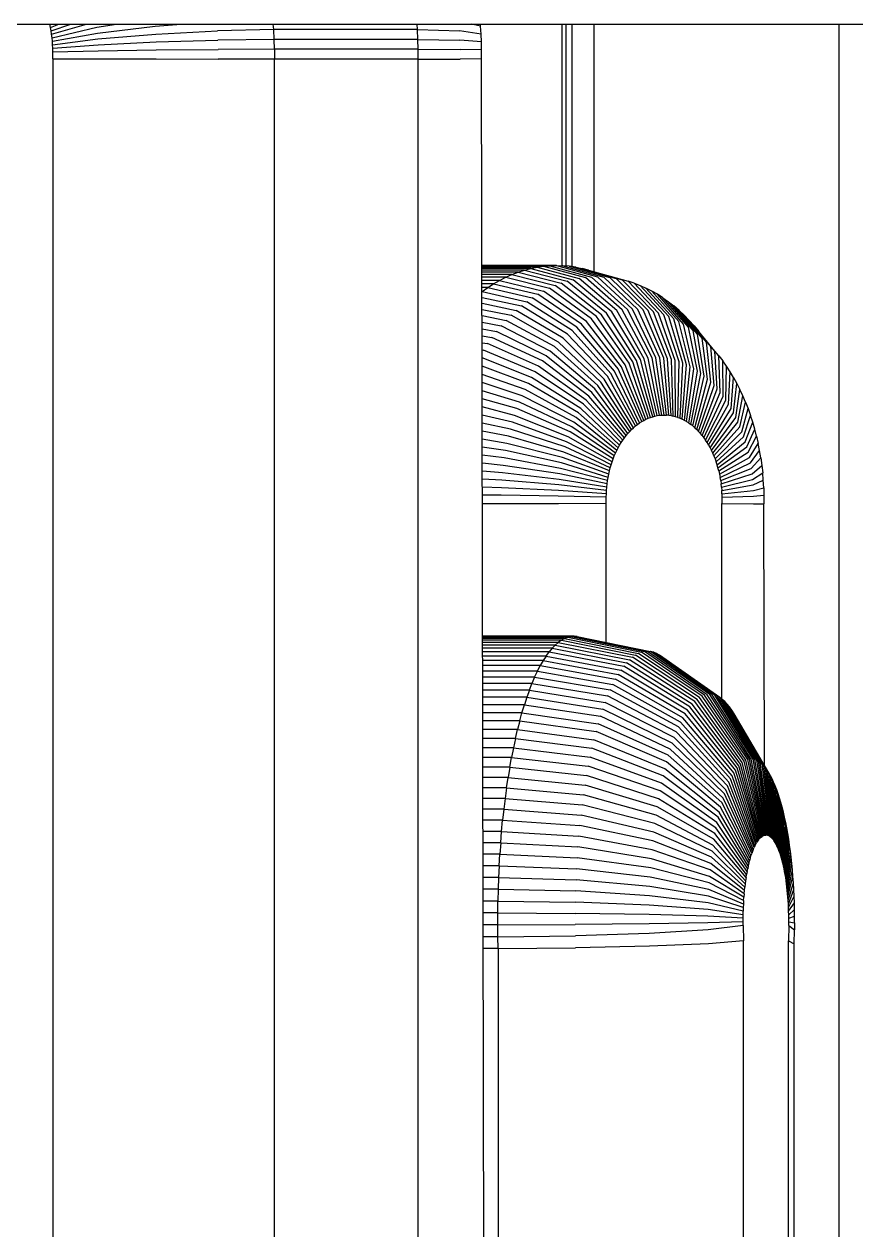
# Model space of a CAD drawing. Header units: metres. Extents: x 322 to 396.8, y -0.1 to 13.
# Drawn here: x 335.319 to 335.688, y 2.914 to 3.45 of the extents above; entities that cross this region are included whole.
import ezdxf

# ---------------------------------------------------------------- set-up
doc = ezdxf.new("R2010")
doc.units = ezdxf.units.M

msp = doc.modelspace()

# ---------------------------------------------------------------- linework, layer by layer
at = {"color": 8}
for p, q in [((334.01689, 3.45), (335.95444, 3.45)), ((335.33026, 3.4485), (335.32998, 3.44999)), ((335.33026, 3.4485), (335.33398, 3.45)), ((335.33051, 3.447), (335.33026, 3.4485)), ((335.33051, 3.447), (335.33919, 3.45)), ((335.33072, 3.44547), (335.33051, 3.447)), ((335.33072, 3.44547), (335.34628, 3.45)), ((335.3309, 3.44394), (335.35083, 3.44865)), ((335.35083, 3.44865), (335.3595, 3.45)), ((335.35107, 3.44604), (335.37674, 3.44913)), ((335.37674, 3.44913), (335.38826, 3.45)), ((335.37698, 3.4456), (335.40442, 3.44706)), ((335.42939, 3.44758), (335.40442, 3.44706)), ((335.42939, 3.44758), (335.42922, 3.45)), ((335.49326, 3.44758), (335.42939, 3.44758)), ((335.42958, 3.44322), (335.42939, 3.44758)), ((335.49326, 3.44758), (335.49309, 3.45)), ((335.49326, 3.44758), (335.51195, 3.44706)), ((335.49345, 3.44322), (335.49326, 3.44758)), ((335.52154, 3.4456), (335.51195, 3.44706)), ((335.52129, 3.44913), (335.51725, 3.45)), ((335.52129, 3.44913), (335.52121, 3.45)), ((335.52154, 3.4456), (335.52129, 3.44913)), ((335.55759, 3.34261), (335.55759, 3.45)), ((335.55939, 3.34247), (335.55939, 3.45)), ((335.56198, 3.34218), (335.56198, 3.45)), ((335.57172, 3.33993), (335.57172, 3.45)), ((335.68068, 2.52094), (335.68068, 3.45)), ((335.3309, 3.44394), (335.33072, 3.44547)), ((335.33105, 3.44239), (335.3309, 3.44394)), ((335.33105, 3.44239), (335.35107, 3.44604)), ((335.33115, 3.44084), (335.33105, 3.44239)), ((335.33115, 3.44084), (335.35125, 3.44342)), ((335.35125, 3.44342), (335.37698, 3.4456)), ((335.35137, 3.44078), (335.37714, 3.44206)), ((335.37714, 3.44206), (335.4046, 3.44292)), ((335.42958, 3.44322), (335.4046, 3.44292)), ((335.49345, 3.44322), (335.42958, 3.44322)), ((335.42968, 3.43884), (335.42958, 3.44322)), ((335.49345, 3.44322), (335.51214, 3.44292)), ((335.49355, 3.43884), (335.49345, 3.44322)), ((335.52169, 3.44206), (335.51214, 3.44292)), ((335.52169, 3.44206), (335.52154, 3.4456)), ((335.52177, 3.43851), (335.52169, 3.44206)), ((335.33122, 3.43928), (335.33115, 3.44084)), ((335.33122, 3.43928), (335.35137, 3.44078)), ((335.33125, 3.43771), (335.33122, 3.43928)), ((335.33125, 3.43771), (335.35143, 3.43814)), ((335.33125, 3.4346), (335.33125, 3.43771)), ((335.35143, 3.43814), (335.37721, 3.43851)), ((335.37721, 3.43851), (335.40469, 3.43876)), ((335.42968, 3.43884), (335.40469, 3.43876)), ((335.42968, 3.43884), (335.42967, 3.43447)), ((335.49355, 3.43884), (335.42968, 3.43884)), ((335.49354, 3.43447), (335.49355, 3.43884)), ((335.49355, 3.43884), (335.51223, 3.43876)), ((335.52177, 3.43851), (335.51223, 3.43876)), ((335.52176, 3.43451), (335.52177, 3.43851)), ((335.33125, 3.4346), (335.35142, 3.43455)), ((335.33125, 3.4346), (335.33125, 1.0398)), ((335.35142, 3.43455), (335.37721, 3.43451)), ((335.37721, 3.43451), (335.40468, 3.43448)), ((335.42967, 3.43447), (335.40468, 3.43448)), ((335.42967, 1.04032), (335.42967, 3.43447)), ((335.49354, 3.43447), (335.42967, 3.43447)), ((335.49354, 3.43447), (335.51222, 3.43448)), ((335.49354, 1.09404), (335.49354, 3.43447)), ((335.52176, 3.43451), (335.51222, 3.43448)), ((335.52569, 1.2047), (335.52176, 3.43451)), ((335.55501, 3.34269), (335.52192, 3.34269)), ((335.55214, 3.3426), (335.52192, 3.3426)), ((335.54928, 3.34236), (335.52193, 3.34236)), ((335.54643, 3.34195), (335.52193, 3.34195)), ((335.54359, 3.34137), (335.52193, 3.34137)), ((335.54078, 3.34064), (335.52193, 3.34064)), ((335.53798, 3.33974), (335.52193, 3.33974)), ((335.53521, 3.33868), (335.53798, 3.33974)), ((335.53798, 3.33974), (335.54078, 3.34064)), ((335.53798, 3.33974), (335.55712, 3.33482)), ((335.54078, 3.34064), (335.54359, 3.34137)), ((335.54078, 3.34064), (335.55978, 3.33567)), ((335.54359, 3.34137), (335.54643, 3.34195)), ((335.54359, 3.34137), (335.56246, 3.33637)), ((335.54643, 3.34195), (335.54928, 3.34236)), ((335.54643, 3.34195), (335.56516, 3.33692)), ((335.54928, 3.34236), (335.55214, 3.3426)), ((335.54928, 3.34236), (335.56787, 3.33731)), ((335.55214, 3.3426), (335.55501, 3.34269)), ((335.55214, 3.3426), (335.57059, 3.33754)), ((335.55501, 3.34269), (335.57331, 3.33762)), ((335.55501, 3.34269), (335.55787, 3.3426)), ((335.55787, 3.3426), (335.57604, 3.33754)), ((335.56073, 3.34236), (335.55787, 3.3426)), ((335.56073, 3.34236), (335.57876, 3.33731)), ((335.56358, 3.34195), (335.56073, 3.34236)), ((335.56358, 3.34195), (335.58147, 3.33692)), ((335.56358, 3.34195), (335.56642, 3.34137)), ((335.56642, 3.34137), (335.58417, 3.33637)), ((335.56924, 3.34064), (335.56642, 3.34137)), ((335.56924, 3.34064), (335.58685, 3.33567)), ((335.53521, 3.33868), (335.52193, 3.33868)), ((335.53247, 3.33747), (335.52193, 3.33747)), ((335.52977, 3.33609), (335.52194, 3.33609)), ((335.52711, 3.33457), (335.52194, 3.33457)), ((335.52449, 3.33289), (335.52711, 3.33457)), ((335.52711, 3.33457), (335.52977, 3.33609)), ((335.52711, 3.33457), (335.54678, 3.3299)), ((335.52977, 3.33609), (335.53247, 3.33747)), ((335.52977, 3.33609), (335.54931, 3.33135)), ((335.53247, 3.33747), (335.53521, 3.33868)), ((335.53247, 3.33747), (335.55188, 3.33266)), ((335.53521, 3.33868), (335.55449, 3.33381)), ((335.57501, 3.32081), (335.55712, 3.33482)), ((335.57728, 3.32154), (335.55978, 3.33567)), ((335.57957, 3.32214), (335.56246, 3.33637)), ((335.58188, 3.32261), (335.56516, 3.33692)), ((335.58419, 3.32294), (335.56787, 3.33731)), ((335.58651, 3.32314), (335.57059, 3.33754)), ((335.58884, 3.32321), (335.57331, 3.33762)), ((335.59116, 3.32314), (335.57604, 3.33754)), ((335.59348, 3.32294), (335.57876, 3.33731)), ((335.5958, 3.32261), (335.58147, 3.33692)), ((335.5981, 3.32214), (335.58417, 3.33637)), ((335.60039, 3.32154), (335.58685, 3.33567)), ((335.58951, 3.33482), (335.58685, 3.33567)), ((335.60266, 3.32081), (335.58951, 3.33482)), ((335.58951, 3.33482), (335.59214, 3.33381)), ((335.52449, 3.33289), (335.52194, 3.33289)), ((335.52195, 3.33106), (335.52449, 3.33289)), ((335.52195, 3.33106), (335.54185, 3.32657)), ((335.52449, 3.33289), (335.54429, 3.3283)), ((335.56619, 3.31662), (335.54678, 3.3299)), ((335.56835, 3.31786), (335.54931, 3.33135)), ((335.57054, 3.31897), (335.55188, 3.33266)), ((335.57277, 3.31996), (335.55449, 3.33381)), ((335.60491, 3.31996), (335.59214, 3.33381)), ((335.59214, 3.33381), (335.59475, 3.33266)), ((335.60713, 3.31897), (335.59475, 3.33266)), ((335.59732, 3.33135), (335.59475, 3.33266)), ((335.60932, 3.31786), (335.59732, 3.33135)), ((335.59985, 3.3299), (335.59732, 3.33135)), ((335.61149, 3.31662), (335.59985, 3.3299)), ((335.60234, 3.3283), (335.59985, 3.3299)), ((335.52195, 3.32853), (335.53946, 3.32469)), ((335.52195, 3.32591), (335.53712, 3.32268)), ((335.55993, 3.31217), (335.53946, 3.32469)), ((335.56198, 3.31377), (335.54185, 3.32657)), ((335.56406, 3.31525), (335.54429, 3.3283)), ((335.61361, 3.31525), (335.60234, 3.3283)), ((335.60234, 3.3283), (335.60478, 3.32657)), ((335.6157, 3.31377), (335.60478, 3.32657)), ((335.60478, 3.32657), (335.60717, 3.32469)), ((335.61774, 3.31217), (335.60717, 3.32469)), ((335.60951, 3.32268), (335.60717, 3.32469)), ((335.52196, 3.32319), (335.53483, 3.32054)), ((335.52196, 3.32039), (335.53261, 3.31826)), ((335.55409, 3.30668), (335.53261, 3.31826)), ((335.55599, 3.30862), (335.53483, 3.32054)), ((335.55794, 3.31045), (335.53712, 3.32268)), ((335.58561, 3.29849), (335.57054, 3.31897)), ((335.58726, 3.29922), (335.57277, 3.31996)), ((335.58893, 3.29986), (335.57501, 3.32081)), ((335.59062, 3.3004), (335.57728, 3.32154)), ((335.59232, 3.30085), (335.57957, 3.32214)), ((335.59403, 3.30119), (335.58188, 3.32261)), ((335.59575, 3.30144), (335.58419, 3.32294)), ((335.59748, 3.30159), (335.58651, 3.32314)), ((335.59921, 3.30164), (335.58884, 3.32321)), ((335.60094, 3.30159), (335.59116, 3.32314)), ((335.60266, 3.30144), (335.59348, 3.32294)), ((335.60438, 3.30119), (335.5958, 3.32261)), ((335.60609, 3.30085), (335.5981, 3.32214)), ((335.6078, 3.3004), (335.60039, 3.32154)), ((335.60948, 3.29986), (335.60266, 3.32081)), ((335.61116, 3.29922), (335.60491, 3.31996)), ((335.61281, 3.29849), (335.60713, 3.31897)), ((335.61974, 3.31045), (335.60951, 3.32268)), ((335.60951, 3.32268), (335.6118, 3.32054)), ((335.62168, 3.30862), (335.6118, 3.32054)), ((335.61402, 3.31826), (335.6118, 3.32054)), ((335.62358, 3.30668), (335.61402, 3.31826)), ((335.61617, 3.31586), (335.61402, 3.31826)), ((335.52197, 3.31749), (335.53046, 3.31586)), ((335.52197, 3.31452), (335.52837, 3.31334)), ((335.55047, 3.30248), (335.52837, 3.31334)), ((335.55225, 3.30463), (335.53046, 3.31586)), ((335.57924, 3.29463), (335.56198, 3.31377)), ((335.58079, 3.29573), (335.56406, 3.31525)), ((335.58237, 3.29674), (335.56619, 3.31662)), ((335.58398, 3.29766), (335.56835, 3.31786)), ((335.61444, 3.29766), (335.60932, 3.31786)), ((335.61604, 3.29674), (335.61149, 3.31662)), ((335.61762, 3.29573), (335.61361, 3.31525)), ((335.61917, 3.29463), (335.6157, 3.31377)), ((335.62542, 3.30463), (335.61617, 3.31586)), ((335.61617, 3.31586), (335.61826, 3.31334)), ((335.52198, 3.31148), (335.52635, 3.3107)), ((335.52199, 3.30836), (335.52441, 3.30795)), ((335.54709, 3.29788), (335.52441, 3.30795)), ((335.54875, 3.30023), (335.52635, 3.3107)), ((335.57479, 3.2908), (335.55599, 3.30862)), ((335.57624, 3.29216), (335.55794, 3.31045)), ((335.57772, 3.29344), (335.55993, 3.31217)), ((335.62069, 3.29344), (335.61774, 3.31217)), ((335.62218, 3.29216), (335.61974, 3.31045)), ((335.62363, 3.2908), (335.62168, 3.30862)), ((335.52199, 3.30518), (335.52255, 3.30509)), ((335.5455, 3.29544), (335.52255, 3.30509)), ((335.57069, 3.28623), (335.55047, 3.30248)), ((335.57201, 3.28783), (335.55225, 3.30463)), ((335.57338, 3.28936), (335.55409, 3.30668)), ((335.62504, 3.28936), (335.62358, 3.30668)), ((335.6264, 3.28783), (335.62542, 3.30463)), ((335.6272, 3.30248), (335.62543, 3.30463)), ((335.62773, 3.28623), (335.6272, 3.30248)), ((335.6272, 3.30248), (335.62892, 3.30023)), ((335.54398, 3.2929), (335.522, 3.30163)), ((335.54253, 3.29028), (335.522, 3.29795)), ((335.56817, 3.28281), (335.54709, 3.29788)), ((335.56941, 3.28456), (335.54875, 3.30023)), ((335.59287, 3.2733), (335.58237, 3.29674)), ((335.59382, 3.27384), (335.58398, 3.29766)), ((335.59479, 3.27433), (335.58561, 3.29849)), ((335.59577, 3.27477), (335.58726, 3.29922)), ((335.59676, 3.27515), (335.58893, 3.29986)), ((335.59776, 3.27547), (335.59062, 3.3004)), ((335.59877, 3.27573), (335.59232, 3.30085)), ((335.59978, 3.27594), (335.59403, 3.30119)), ((335.6008, 3.27608), (335.59575, 3.30144)), ((335.60182, 3.27617), (335.59748, 3.30159)), ((335.60285, 3.2762), (335.59921, 3.30164)), ((335.60387, 3.27617), (335.60094, 3.30159)), ((335.6049, 3.27608), (335.60266, 3.30144)), ((335.60592, 3.27594), (335.60438, 3.30119)), ((335.60693, 3.27573), (335.60609, 3.30085)), ((335.60794, 3.27547), (335.6078, 3.3004)), ((335.60894, 3.27515), (335.60948, 3.29986)), ((335.60993, 3.27477), (335.61116, 3.29922)), ((335.61091, 3.27433), (335.61281, 3.29849)), ((335.61188, 3.27384), (335.61444, 3.29766)), ((335.61283, 3.2733), (335.61604, 3.29674)), ((335.62901, 3.28456), (335.62892, 3.30023)), ((335.63058, 3.29788), (335.62892, 3.30023)), ((335.63024, 3.28281), (335.63058, 3.29788)), ((335.63217, 3.29544), (335.63058, 3.29788)), ((335.54115, 3.28759), (335.52201, 3.29429)), ((335.56586, 3.27911), (335.54398, 3.2929)), ((335.56699, 3.28099), (335.5455, 3.29544)), ((335.58923, 3.27058), (335.57624, 3.29216)), ((335.59011, 3.27134), (335.57772, 3.29344)), ((335.59101, 3.27204), (335.57924, 3.29463)), ((335.59193, 3.2727), (335.58079, 3.29573)), ((335.61377, 3.2727), (335.61762, 3.29573)), ((335.61469, 3.27204), (335.61917, 3.29463)), ((335.61559, 3.27134), (335.62069, 3.29344)), ((335.61647, 3.27058), (335.62218, 3.29216)), ((335.63142, 3.28099), (335.63217, 3.29544)), ((335.6337, 3.2929), (335.63217, 3.29544)), ((335.63256, 3.27911), (335.6337, 3.2929)), ((335.6337, 3.2929), (335.63515, 3.29028)), ((335.53985, 3.28481), (335.52202, 3.29064)), ((335.53862, 3.28196), (335.52202, 3.28701)), ((335.56376, 3.27516), (335.54115, 3.28759)), ((335.56478, 3.27717), (335.54253, 3.29028)), ((335.58594, 3.26707), (335.57069, 3.28623)), ((335.58673, 3.26802), (335.57201, 3.28783)), ((335.58754, 3.26892), (335.57338, 3.28936)), ((335.58837, 3.26977), (335.57479, 3.2908)), ((335.61733, 3.26977), (335.62363, 3.2908)), ((335.61816, 3.26892), (335.62504, 3.28936)), ((335.61897, 3.26802), (335.6264, 3.28783)), ((335.61976, 3.26707), (335.62773, 3.28623)), ((335.63363, 3.27717), (335.63515, 3.29028)), ((335.63466, 3.27516), (335.63652, 3.28759)), ((335.63515, 3.29028), (335.63652, 3.28759)), ((335.63783, 3.28481), (335.63652, 3.28759)), ((335.53748, 3.27904), (335.52203, 3.28339)), ((335.56188, 3.27098), (335.53862, 3.28196)), ((335.56279, 3.2731), (335.53985, 3.28481)), ((335.58375, 3.26396), (335.56699, 3.28099)), ((335.58445, 3.26504), (335.56817, 3.28281)), ((335.58518, 3.26607), (335.56941, 3.28456)), ((335.62052, 3.26607), (335.62901, 3.28456)), ((335.62125, 3.26504), (335.63024, 3.28281)), ((335.62195, 3.26396), (335.63142, 3.28099)), ((335.63563, 3.2731), (335.63783, 3.28481)), ((335.63654, 3.27098), (335.63905, 3.28196)), ((335.63905, 3.28196), (335.63783, 3.28481)), ((335.63905, 3.28196), (335.6402, 3.27904)), ((335.53642, 3.27606), (335.52204, 3.27978)), ((335.53544, 3.27302), (335.52204, 3.27618)), ((335.56024, 3.26659), (335.53642, 3.27606)), ((335.56103, 3.26881), (335.53748, 3.27904)), ((335.58244, 3.26169), (335.56478, 3.27717)), ((335.58308, 3.26285), (335.56586, 3.27911)), ((335.59676, 3.27515), (335.59776, 3.27547)), ((335.59776, 3.27547), (335.59877, 3.27573)), ((335.59877, 3.27573), (335.59978, 3.27594)), ((335.59978, 3.27594), (335.6008, 3.27608)), ((335.6008, 3.27608), (335.60182, 3.27617)), ((335.60182, 3.27617), (335.60285, 3.2762)), ((335.60285, 3.2762), (335.60387, 3.27617)), ((335.6049, 3.27608), (335.60387, 3.27617)), ((335.6049, 3.27608), (335.60592, 3.27594)), ((335.60592, 3.27594), (335.60693, 3.27573)), ((335.60794, 3.27547), (335.60693, 3.27573)), ((335.60894, 3.27515), (335.60794, 3.27547)), ((335.62262, 3.26285), (335.63256, 3.27911)), ((335.62326, 3.26169), (335.63363, 3.27717)), ((335.63739, 3.26881), (335.6402, 3.27904)), ((335.63818, 3.26659), (335.64126, 3.27606)), ((335.6402, 3.27904), (335.64126, 3.27606)), ((335.64224, 3.27302), (335.64126, 3.27606)), ((335.53454, 3.26993), (335.52205, 3.27259)), ((335.55885, 3.26204), (335.53454, 3.26993)), ((335.55951, 3.26433), (335.53544, 3.27302)), ((335.58072, 3.25802), (335.56188, 3.27098)), ((335.58126, 3.25928), (335.56279, 3.2731)), ((335.58183, 3.2605), (335.56376, 3.27516)), ((335.58837, 3.26977), (335.58923, 3.27058)), ((335.58923, 3.27058), (335.59011, 3.27134)), ((335.59011, 3.27134), (335.59101, 3.27204)), ((335.59101, 3.27204), (335.59193, 3.2727)), ((335.59193, 3.2727), (335.59287, 3.2733)), ((335.59287, 3.2733), (335.59382, 3.27384)), ((335.59382, 3.27384), (335.59479, 3.27433)), ((335.59479, 3.27433), (335.59577, 3.27477)), ((335.59577, 3.27477), (335.59676, 3.27515)), ((335.60894, 3.27515), (335.60993, 3.27477)), ((335.60993, 3.27477), (335.61091, 3.27433)), ((335.61188, 3.27384), (335.61091, 3.27433)), ((335.61283, 3.2733), (335.61188, 3.27384)), ((335.61283, 3.2733), (335.61377, 3.2727)), ((335.61377, 3.2727), (335.61469, 3.27204)), ((335.61559, 3.27134), (335.61469, 3.27204)), ((335.61647, 3.27058), (335.61559, 3.27134)), ((335.61647, 3.27058), (335.61733, 3.26977)), ((335.62387, 3.2605), (335.63466, 3.27516)), ((335.62444, 3.25928), (335.63563, 3.2731)), ((335.62498, 3.25802), (335.63654, 3.27098)), ((335.63891, 3.26433), (335.64224, 3.27302)), ((335.63957, 3.26204), (335.64313, 3.26993)), ((335.64313, 3.26993), (335.64224, 3.27302)), ((335.64394, 3.26679), (335.64313, 3.26993)), ((335.53373, 3.26679), (335.52205, 3.26901)), ((335.53301, 3.26361), (335.52206, 3.26543)), ((335.55824, 3.2597), (335.53373, 3.26679)), ((335.57975, 3.25542), (335.56024, 3.26659)), ((335.58021, 3.25674), (335.56103, 3.26881)), ((335.58375, 3.26396), (335.58445, 3.26504)), ((335.58445, 3.26504), (335.58518, 3.26607)), ((335.58518, 3.26607), (335.58594, 3.26707)), ((335.58594, 3.26707), (335.58673, 3.26802)), ((335.58673, 3.26802), (335.58754, 3.26892)), ((335.58754, 3.26892), (335.58837, 3.26977)), ((335.61733, 3.26977), (335.61816, 3.26892)), ((335.61897, 3.26802), (335.61816, 3.26892)), ((335.61976, 3.26707), (335.61897, 3.26802)), ((335.61976, 3.26707), (335.62052, 3.26607)), ((335.62052, 3.26607), (335.62125, 3.26504)), ((335.62195, 3.26396), (335.62125, 3.26504)), ((335.62548, 3.25674), (335.63739, 3.26881)), ((335.62595, 3.25542), (335.63818, 3.26659)), ((335.64017, 3.2597), (335.64394, 3.26679)), ((335.64394, 3.26679), (335.64466, 3.26361)), ((335.53238, 3.26038), (335.52207, 3.26187)), ((335.55724, 3.25494), (335.53238, 3.26038)), ((335.55771, 3.25733), (335.53301, 3.26361)), ((335.57856, 3.25134), (335.55824, 3.2597)), ((335.57892, 3.25272), (335.55885, 3.26204)), ((335.57931, 3.25408), (335.55951, 3.26433)), ((335.58072, 3.25802), (335.58126, 3.25928)), ((335.58126, 3.25928), (335.58183, 3.2605)), ((335.58183, 3.2605), (335.58244, 3.26169)), ((335.58244, 3.26169), (335.58308, 3.26285)), ((335.58308, 3.26285), (335.58375, 3.26396)), ((335.62262, 3.26285), (335.62195, 3.26396)), ((335.62262, 3.26285), (335.62326, 3.26169)), ((335.62326, 3.26169), (335.62387, 3.2605)), ((335.62444, 3.25928), (335.62387, 3.2605)), ((335.62498, 3.25802), (335.62444, 3.25928)), ((335.62638, 3.25408), (335.63891, 3.26433)), ((335.62678, 3.25272), (335.63957, 3.26204)), ((335.62713, 3.25134), (335.64017, 3.2597)), ((335.64071, 3.25733), (335.64466, 3.26361)), ((335.64118, 3.25494), (335.64529, 3.26038)), ((335.64529, 3.26038), (335.64466, 3.26361)), ((335.64583, 3.25712), (335.64529, 3.26038)), ((335.53184, 3.25712), (335.52207, 3.25831)), ((335.53139, 3.25384), (335.52208, 3.25476)), ((335.55684, 3.25251), (335.53184, 3.25712)), ((335.57797, 3.24851), (335.55724, 3.25494)), ((335.57825, 3.24993), (335.55771, 3.25733)), ((335.57892, 3.25272), (335.57931, 3.25408)), ((335.57931, 3.25408), (335.57975, 3.25542)), ((335.57975, 3.25542), (335.58021, 3.25674)), ((335.58021, 3.25674), (335.58072, 3.25802)), ((335.62498, 3.25802), (335.62548, 3.25674)), ((335.62548, 3.25674), (335.62595, 3.25542)), ((335.62638, 3.25408), (335.62595, 3.25542)), ((335.62678, 3.25272), (335.62638, 3.25408)), ((335.62745, 3.24993), (335.64071, 3.25733)), ((335.62773, 3.24851), (335.64118, 3.25494)), ((335.64158, 3.25251), (335.64583, 3.25712)), ((335.64583, 3.25712), (335.64629, 3.25384)), ((335.53103, 3.25053), (335.52209, 3.25121)), ((335.55623, 3.24761), (335.53103, 3.25053)), ((335.5565, 3.25007), (335.53139, 3.25384)), ((335.57753, 3.24563), (335.5565, 3.25007)), ((335.57773, 3.24708), (335.55684, 3.25251)), ((335.57773, 3.24708), (335.57797, 3.24851)), ((335.57797, 3.24851), (335.57825, 3.24993)), ((335.57825, 3.24993), (335.57856, 3.25134)), ((335.57856, 3.25134), (335.57892, 3.25272)), ((335.62713, 3.25134), (335.62678, 3.25272)), ((335.62713, 3.25134), (335.62745, 3.24993)), ((335.62745, 3.24993), (335.62773, 3.24851)), ((335.62797, 3.24708), (335.62773, 3.24851)), ((335.62797, 3.24708), (335.64158, 3.25251)), ((335.62817, 3.24563), (335.64192, 3.25007)), ((335.64192, 3.25007), (335.64629, 3.25384)), ((335.64218, 3.24761), (335.64665, 3.25053)), ((335.64629, 3.25384), (335.64665, 3.25053)), ((335.64692, 3.2472), (335.64665, 3.25053)), ((335.53076, 3.2472), (335.52209, 3.24767)), ((335.53058, 3.24386), (335.5221, 3.24413)), ((335.5559, 3.24265), (335.53058, 3.24386)), ((335.55603, 3.24514), (335.53076, 3.2472)), ((335.57725, 3.2427), (335.55603, 3.24514)), ((335.57737, 3.24417), (335.55623, 3.24761)), ((335.57725, 3.2427), (335.57737, 3.24417)), ((335.57737, 3.24417), (335.57753, 3.24563)), ((335.57753, 3.24563), (335.57773, 3.24708)), ((335.62797, 3.24708), (335.62817, 3.24563)), ((335.62833, 3.24417), (335.62817, 3.24563)), ((335.62833, 3.24417), (335.64218, 3.24761)), ((335.62833, 3.24417), (335.62845, 3.2427)), ((335.62845, 3.2427), (335.64238, 3.24514)), ((335.64238, 3.24514), (335.64692, 3.2472)), ((335.64251, 3.24265), (335.64709, 3.24386)), ((335.64709, 3.24386), (335.64692, 3.2472)), ((335.64709, 3.24386), (335.64718, 3.24051)), ((335.5305, 3.24051), (335.5221, 3.24059)), ((335.55584, 3.24016), (335.5305, 3.24051)), ((335.57714, 3.23975), (335.55584, 3.24016)), ((335.57718, 3.24123), (335.5559, 3.24265)), ((335.57714, 3.23975), (335.57718, 3.24123)), ((335.57715, 3.23682), (335.57714, 3.23975)), ((335.57718, 3.24123), (335.57725, 3.2427)), ((335.62852, 3.24123), (335.62845, 3.2427)), ((335.62852, 3.24123), (335.64251, 3.24265)), ((335.62852, 3.24123), (335.62856, 3.23975)), ((335.62856, 3.23975), (335.62855, 3.23682)), ((335.62856, 3.23975), (335.64258, 3.24016)), ((335.64258, 3.24016), (335.64718, 3.24051)), ((335.64718, 3.24051), (335.64717, 3.23673)), ((335.5305, 3.23673), (335.52211, 3.23672)), ((335.55585, 3.23678), (335.5305, 3.23673)), ((335.57715, 3.23682), (335.55585, 3.23678)), ((335.57715, 3.17512), (335.57715, 3.23682)), ((335.62855, 3.14988), (335.62855, 3.23682)), ((335.62855, 3.23682), (335.64257, 3.23678)), ((335.64257, 3.23678), (335.64717, 3.23673)), ((335.64742, 3.12043), (335.64717, 3.23673)), ((335.56282, 3.1779), (335.52222, 3.1779)), ((335.56141, 3.17779), (335.52222, 3.17779)), ((335.56, 3.17746), (335.52222, 3.17746)), ((335.55859, 3.17691), (335.52222, 3.17691)), ((335.55719, 3.17614), (335.52222, 3.17614)), ((335.5558, 3.17515), (335.52222, 3.17515)), ((335.55443, 3.17395), (335.52222, 3.17395)), ((335.55306, 3.17254), (335.55443, 3.17395)), ((335.55443, 3.17395), (335.5558, 3.17515)), ((335.55443, 3.17395), (335.58749, 3.16742)), ((335.55719, 3.17614), (335.5558, 3.17515)), ((335.5558, 3.17515), (335.5888, 3.16856)), ((335.55859, 3.17691), (335.55719, 3.17614)), ((335.55719, 3.17614), (335.59011, 3.16949)), ((335.55859, 3.17691), (335.56, 3.17746)), ((335.55859, 3.17691), (335.59144, 3.17022)), ((335.56, 3.17746), (335.56141, 3.17779)), ((335.56, 3.17746), (335.59277, 3.17074)), ((335.56282, 3.1779), (335.56141, 3.17779)), ((335.56141, 3.17779), (335.5941, 3.17105)), ((335.56424, 3.17779), (335.56282, 3.1779)), ((335.56282, 3.1779), (335.59544, 3.17115)), ((335.56424, 3.17779), (335.59678, 3.17105)), ((335.55306, 3.17254), (335.52222, 3.17254)), ((335.55172, 3.17092), (335.52223, 3.17092)), ((335.55039, 3.16908), (335.52223, 3.16908)), ((335.55039, 3.16908), (335.54909, 3.16705)), ((335.55039, 3.16908), (335.55172, 3.17092)), ((335.55039, 3.16908), (335.58367, 3.16281)), ((335.55306, 3.17254), (335.55172, 3.17092)), ((335.55172, 3.17092), (335.58493, 3.16455)), ((335.55306, 3.17254), (335.5862, 3.16608)), ((335.61752, 3.14979), (335.5888, 3.16856)), ((335.61862, 3.15057), (335.59011, 3.16949)), ((335.61973, 3.15118), (335.59144, 3.17022)), ((335.62085, 3.15162), (335.59277, 3.17074)), ((335.62197, 3.15188), (335.5941, 3.17105)), ((335.6231, 3.15197), (335.59544, 3.17115)), ((335.62422, 3.15188), (335.59678, 3.17105)), ((335.59812, 3.17074), (335.59678, 3.17105)), ((335.62534, 3.15162), (335.59812, 3.17074)), ((335.59945, 3.17022), (335.59812, 3.17074)), ((335.62646, 3.15118), (335.59945, 3.17022)), ((335.60077, 3.16949), (335.59945, 3.17022)), ((335.62757, 3.15057), (335.60077, 3.16949)), ((335.54909, 3.16705), (335.52223, 3.16705)), ((335.54781, 3.16481), (335.52224, 3.16481)), ((335.54655, 3.16237), (335.54781, 3.16481)), ((335.54909, 3.16705), (335.54781, 3.16481)), ((335.54781, 3.16481), (335.58123, 3.15876)), ((335.54909, 3.16705), (335.58244, 3.16088)), ((335.61321, 3.14496), (335.58367, 3.16281)), ((335.61427, 3.14642), (335.58493, 3.16455)), ((335.61534, 3.14771), (335.5862, 3.16608)), ((335.61642, 3.14884), (335.58749, 3.16742)), ((335.54655, 3.16237), (335.52224, 3.16237)), ((335.54533, 3.15974), (335.52225, 3.15974)), ((335.54533, 3.15974), (335.54413, 3.15692)), ((335.54533, 3.15974), (335.54655, 3.16237)), ((335.54533, 3.15974), (335.57888, 3.15397)), ((335.54655, 3.16237), (335.58004, 3.15646)), ((335.61116, 3.14156), (335.58123, 3.15876)), ((335.61218, 3.14334), (335.58244, 3.16088)), ((335.54413, 3.15692), (335.52225, 3.15692)), ((335.54297, 3.15392), (335.52226, 3.15392)), ((335.54297, 3.15392), (335.54184, 3.15074)), ((335.54297, 3.15392), (335.54413, 3.15692)), ((335.54297, 3.15392), (335.57665, 3.14846)), ((335.54413, 3.15692), (335.57775, 3.1513)), ((335.60919, 3.13754), (335.57888, 3.15397)), ((335.61016, 3.13963), (335.58004, 3.15646)), ((335.54184, 3.15074), (335.52226, 3.15074)), ((335.54075, 3.14739), (335.52227, 3.14739)), ((335.53969, 3.14387), (335.54075, 3.14739)), ((335.54184, 3.15074), (335.54075, 3.14739)), ((335.54075, 3.14739), (335.57454, 3.14227)), ((335.54184, 3.15074), (335.57558, 3.14545)), ((335.60731, 3.13291), (335.57665, 3.14846)), ((335.60824, 3.1353), (335.57775, 3.1513)), ((335.63603, 3.12022), (335.61534, 3.14771)), ((335.6368, 3.12102), (335.61642, 3.14884)), ((335.63759, 3.12171), (335.61752, 3.14979)), ((335.63838, 3.12226), (335.61862, 3.15057)), ((335.63917, 3.1227), (335.61973, 3.15118)), ((335.63997, 3.12301), (335.62085, 3.15162)), ((335.64077, 3.1232), (335.62197, 3.15188)), ((335.64157, 3.12326), (335.6231, 3.15197)), ((335.64238, 3.1232), (335.62422, 3.15188)), ((335.64318, 3.12301), (335.62534, 3.15162)), ((335.64398, 3.1227), (335.62646, 3.15118)), ((335.62868, 3.14979), (335.62757, 3.15057)), ((335.64477, 3.12226), (335.62757, 3.15057)), ((335.62977, 3.14884), (335.62868, 3.14979)), ((335.64556, 3.12171), (335.62868, 3.14979)), ((335.63085, 3.14771), (335.62977, 3.14884)), ((335.64634, 3.12102), (335.62977, 3.14884)), ((335.64712, 3.12022), (335.63085, 3.14771)), ((335.63192, 3.14642), (335.63085, 3.14771)), ((335.53969, 3.14387), (335.52228, 3.14387)), ((335.53868, 3.14019), (335.53969, 3.14387)), ((335.53969, 3.14387), (335.57355, 3.13894)), ((335.60555, 3.12772), (335.57454, 3.14227)), ((335.60642, 3.13038), (335.57558, 3.14545)), ((335.63305, 3.11583), (335.61116, 3.14156)), ((335.63377, 3.1171), (335.61218, 3.14334)), ((335.63451, 3.11826), (335.61321, 3.14496)), ((335.63527, 3.1193), (335.61427, 3.14642)), ((335.64788, 3.1193), (335.63192, 3.14642)), ((335.63298, 3.14496), (335.63192, 3.14642)), ((335.63402, 3.14334), (335.63298, 3.14496)), ((335.64863, 3.11826), (335.63298, 3.14496)), ((335.64937, 3.1171), (335.63402, 3.14334)), ((335.53868, 3.14019), (335.52228, 3.14019)), ((335.53771, 3.13635), (335.52229, 3.13635)), ((335.53678, 3.13237), (335.53771, 3.13635)), ((335.53868, 3.14019), (335.53771, 3.13635)), ((335.53771, 3.13635), (335.57167, 3.13183)), ((335.53868, 3.14019), (335.57259, 3.13546)), ((335.60471, 3.12492), (335.57355, 3.13894)), ((335.63164, 3.11295), (335.60919, 3.13754)), ((335.63233, 3.11445), (335.61016, 3.13963)), ((335.53678, 3.13237), (335.5223, 3.13237)), ((335.53678, 3.13237), (335.5359, 3.12825)), ((335.53678, 3.13237), (335.57079, 3.12806)), ((335.60313, 3.11895), (335.57167, 3.13183)), ((335.6039, 3.122), (335.57259, 3.13546)), ((335.6303, 3.10965), (335.60731, 3.13291)), ((335.63096, 3.11135), (335.60824, 3.1353)), ((335.5359, 3.12825), (335.5223, 3.12825)), ((335.5359, 3.12825), (335.53506, 3.12399)), ((335.5359, 3.12825), (335.56995, 3.12415)), ((335.60239, 3.11578), (335.57079, 3.12806)), ((335.62904, 3.10594), (335.60555, 3.12772)), ((335.62966, 3.10784), (335.60642, 3.13038)), ((335.53506, 3.12399), (335.52231, 3.12399)), ((335.53428, 3.11961), (335.53506, 3.12399)), ((335.53506, 3.12399), (335.56916, 3.12012)), ((335.60103, 3.10912), (335.56916, 3.12012)), ((335.60169, 3.1125), (335.56995, 3.12415)), ((335.62786, 3.10185), (335.6039, 3.122)), ((335.62844, 3.10394), (335.60471, 3.12492)), ((335.64513, 3.08779), (335.63603, 3.12022)), ((335.64554, 3.08822), (335.6368, 3.12102)), ((335.64596, 3.08858), (335.63759, 3.12171)), ((335.64637, 3.08887), (335.63838, 3.12226)), ((335.64679, 3.0891), (335.63917, 3.1227)), ((335.64721, 3.08927), (335.63997, 3.12301)), ((335.64764, 3.08937), (335.64077, 3.1232)), ((335.64806, 3.0894), (335.64157, 3.12326)), ((335.64849, 3.08937), (335.64238, 3.1232)), ((335.64891, 3.08927), (335.64318, 3.12301)), ((335.64933, 3.0891), (335.64398, 3.1227)), ((335.64975, 3.08887), (335.64477, 3.12226)), ((335.65017, 3.08858), (335.64556, 3.12171)), ((335.65058, 3.08822), (335.64634, 3.12102)), ((335.65099, 3.08779), (335.64712, 3.12022)), ((335.53428, 3.11961), (335.52232, 3.11961)), ((335.53354, 3.1151), (335.52233, 3.1151)), ((335.53285, 3.11049), (335.53354, 3.1151)), ((335.53428, 3.11961), (335.53354, 3.1151)), ((335.53354, 3.1151), (335.56772, 3.11171)), ((335.53428, 3.11961), (335.56842, 3.11597)), ((335.6004, 3.10563), (335.56842, 3.11597)), ((335.62679, 3.09741), (335.60239, 3.11578)), ((335.62731, 3.09967), (335.60313, 3.11895)), ((335.64356, 3.08547), (335.63305, 3.11583)), ((335.64394, 3.08615), (335.63377, 3.1171)), ((335.64433, 3.08676), (335.63451, 3.11826)), ((335.64473, 3.08731), (335.63527, 3.1193)), ((335.65139, 3.08731), (335.64788, 3.1193)), ((335.65179, 3.08676), (335.64863, 3.11826)), ((335.65218, 3.08615), (335.64937, 3.1171)), ((335.6501, 3.11583), (335.64937, 3.1171)), ((335.65257, 3.08547), (335.6501, 3.11583)), ((335.65081, 3.11445), (335.6501, 3.11583)), ((335.53285, 3.11049), (335.52233, 3.11049)), ((335.53285, 3.11049), (335.53222, 3.10577)), ((335.53285, 3.11049), (335.56707, 3.10734)), ((335.59982, 3.10205), (335.56772, 3.11171)), ((335.62581, 3.09265), (335.60103, 3.10912)), ((335.62628, 3.09507), (335.60169, 3.1125)), ((335.6421, 3.08221), (335.6303, 3.10965)), ((335.64245, 3.08311), (335.63096, 3.11135)), ((335.64281, 3.08395), (335.63164, 3.11295)), ((335.64318, 3.08474), (335.63233, 3.11445)), ((335.65294, 3.08474), (335.65081, 3.11445)), ((335.65151, 3.11295), (335.65081, 3.11445)), ((335.65219, 3.11135), (335.65151, 3.11295)), ((335.65331, 3.08395), (335.65151, 3.11295)), ((335.65285, 3.10965), (335.65219, 3.11135)), ((335.65367, 3.08311), (335.65219, 3.11135)), ((335.65349, 3.10784), (335.65285, 3.10965)), ((335.65402, 3.08221), (335.65285, 3.10965)), ((335.53222, 3.10577), (335.52234, 3.10577)), ((335.53222, 3.10577), (335.53164, 3.10096)), ((335.53222, 3.10577), (335.56647, 3.10288)), ((335.59927, 3.09839), (335.56707, 3.10734)), ((335.62536, 3.09016), (335.6004, 3.10563)), ((335.64112, 3.07919), (335.62844, 3.10394)), ((335.64144, 3.08025), (335.62904, 3.10594)), ((335.64177, 3.08125), (335.62966, 3.10784)), ((335.65411, 3.10594), (335.65349, 3.10784)), ((335.65436, 3.08125), (335.65349, 3.10784)), ((335.65471, 3.10394), (335.65411, 3.10594)), ((335.65469, 3.08025), (335.65411, 3.10594)), ((335.65528, 3.10185), (335.65471, 3.10394)), ((335.655, 3.07919), (335.65471, 3.10394)), ((335.53164, 3.10096), (335.52235, 3.10096)), ((335.53164, 3.10096), (335.53111, 3.09607)), ((335.53164, 3.10096), (335.56592, 3.09832)), ((335.59877, 3.09464), (335.56647, 3.10288)), ((335.62495, 3.08761), (335.59982, 3.10205)), ((335.64053, 3.07694), (335.62731, 3.09967)), ((335.64082, 3.07809), (335.62786, 3.10185)), ((335.65583, 3.09967), (335.65528, 3.10185)), ((335.65531, 3.07809), (335.65528, 3.10185)), ((335.6556, 3.07694), (335.65583, 3.09967)), ((335.65636, 3.09741), (335.65583, 3.09967)), ((335.53111, 3.09607), (335.52236, 3.09607)), ((335.53064, 3.09109), (335.53111, 3.09607)), ((335.53111, 3.09607), (335.56542, 3.09369)), ((335.59789, 3.08692), (335.56542, 3.09369)), ((335.59831, 3.09081), (335.56592, 3.09832)), ((335.6242, 3.08231), (335.59877, 3.09464)), ((335.62456, 3.08499), (335.59927, 3.09839)), ((335.63998, 3.07451), (335.62628, 3.09507)), ((335.64025, 3.07574), (335.62679, 3.09741)), ((335.65587, 3.07574), (335.65636, 3.09741)), ((335.65614, 3.07451), (335.65686, 3.09507)), ((335.65686, 3.09507), (335.65636, 3.09741)), ((335.65734, 3.09265), (335.65686, 3.09507)), ((335.53064, 3.09109), (335.52237, 3.09109)), ((335.53023, 3.08605), (335.53064, 3.09109)), ((335.53064, 3.09109), (335.56498, 3.08898)), ((335.59751, 3.08297), (335.56498, 3.08898)), ((335.62387, 3.07958), (335.59831, 3.09081)), ((335.6395, 3.07191), (335.62536, 3.09016)), ((335.63973, 3.07323), (335.62581, 3.09265)), ((335.64473, 3.08731), (335.64513, 3.08779)), ((335.64554, 3.08822), (335.64513, 3.08779)), ((335.64554, 3.08822), (335.64596, 3.08858)), ((335.64596, 3.08858), (335.64637, 3.08887)), ((335.64679, 3.0891), (335.64637, 3.08887)), ((335.64721, 3.08927), (335.64679, 3.0891)), ((335.64721, 3.08927), (335.64764, 3.08937)), ((335.64764, 3.08937), (335.64806, 3.0894)), ((335.64849, 3.08937), (335.64806, 3.0894)), ((335.64891, 3.08927), (335.64849, 3.08937)), ((335.64933, 3.0891), (335.64891, 3.08927)), ((335.64975, 3.08887), (335.64933, 3.0891)), ((335.65017, 3.08858), (335.64975, 3.08887)), ((335.65058, 3.08822), (335.65017, 3.08858)), ((335.65099, 3.08779), (335.65058, 3.08822)), ((335.65139, 3.08731), (335.65099, 3.08779)), ((335.65639, 3.07323), (335.65734, 3.09265)), ((335.65663, 3.07191), (335.65778, 3.09016)), ((335.65778, 3.09016), (335.65734, 3.09265)), ((335.6582, 3.08761), (335.65778, 3.09016)), ((335.53023, 3.08605), (335.52238, 3.08605)), ((335.53023, 3.08605), (335.52987, 3.08094)), ((335.53023, 3.08605), (335.56458, 3.0842)), ((335.59718, 3.07896), (335.56458, 3.0842)), ((335.6233, 3.07397), (335.59751, 3.08297)), ((335.62357, 3.07679), (335.59789, 3.08692)), ((335.63907, 3.06918), (335.62456, 3.08499)), ((335.63928, 3.07056), (335.62495, 3.08761)), ((335.64245, 3.08311), (335.6421, 3.08221)), ((335.64245, 3.08311), (335.64281, 3.08395)), ((335.64318, 3.08474), (335.64281, 3.08395)), ((335.64318, 3.08474), (335.64356, 3.08547)), ((335.64356, 3.08547), (335.64394, 3.08615)), ((335.64433, 3.08676), (335.64394, 3.08615)), ((335.64473, 3.08731), (335.64433, 3.08676)), ((335.65179, 3.08676), (335.65139, 3.08731)), ((335.65218, 3.08615), (335.65179, 3.08676)), ((335.65257, 3.08547), (335.65218, 3.08615)), ((335.65294, 3.08474), (335.65257, 3.08547)), ((335.65331, 3.08395), (335.65294, 3.08474)), ((335.65367, 3.08311), (335.65331, 3.08395)), ((335.65402, 3.08221), (335.65367, 3.08311)), ((335.65685, 3.07056), (335.6582, 3.08761)), ((335.65705, 3.06918), (335.65859, 3.08499)), ((335.65859, 3.08499), (335.6582, 3.08761)), ((335.65895, 3.08231), (335.65859, 3.08499)), ((335.52987, 3.08094), (335.52239, 3.08094)), ((335.52957, 3.07579), (335.52987, 3.08094)), ((335.52987, 3.08094), (335.56425, 3.07937)), ((335.5969, 3.0749), (335.56425, 3.07937)), ((335.62306, 3.07111), (335.59718, 3.07896)), ((335.63871, 3.06632), (335.62387, 3.07958)), ((335.63888, 3.06776), (335.6242, 3.08231)), ((335.64053, 3.07694), (335.64082, 3.07809)), ((335.64112, 3.07919), (335.64082, 3.07809)), ((335.64112, 3.07919), (335.64144, 3.08025)), ((335.64144, 3.08025), (335.64177, 3.08125)), ((335.6421, 3.08221), (335.64177, 3.08125)), ((335.65436, 3.08125), (335.65402, 3.08221)), ((335.65469, 3.08025), (335.65436, 3.08125)), ((335.655, 3.07919), (335.65469, 3.08025)), ((335.65531, 3.07809), (335.655, 3.07919)), ((335.6556, 3.07694), (335.65531, 3.07809)), ((335.65724, 3.06776), (335.65895, 3.08231)), ((335.65742, 3.06632), (335.65928, 3.07958)), ((335.65928, 3.07958), (335.65895, 3.08231)), ((335.65958, 3.07679), (335.65928, 3.07958)), ((335.52957, 3.07579), (335.5224, 3.07579)), ((335.52957, 3.07579), (335.52932, 3.07059)), ((335.52957, 3.07579), (335.56396, 3.07449)), ((335.59666, 3.0708), (335.56396, 3.07449)), ((335.62286, 3.06821), (335.5969, 3.0749)), ((335.63841, 3.06336), (335.6233, 3.07397)), ((335.63855, 3.06485), (335.62357, 3.07679)), ((335.63928, 3.07056), (335.6395, 3.07191)), ((335.63973, 3.07323), (335.6395, 3.07191)), ((335.63973, 3.07323), (335.63998, 3.07451)), ((335.64025, 3.07574), (335.63998, 3.07451)), ((335.64053, 3.07694), (335.64025, 3.07574)), ((335.65587, 3.07574), (335.6556, 3.07694)), ((335.65614, 3.07451), (335.65587, 3.07574)), ((335.65639, 3.07323), (335.65614, 3.07451)), ((335.65663, 3.07191), (335.65639, 3.07323)), ((335.65685, 3.07056), (335.65663, 3.07191)), ((335.65758, 3.06485), (335.65958, 3.07679)), ((335.65772, 3.06336), (335.65985, 3.07397)), ((335.65985, 3.07397), (335.65958, 3.07679)), ((335.66008, 3.07111), (335.65985, 3.07397)), ((335.52932, 3.07059), (335.5224, 3.07059)), ((335.52932, 3.07059), (335.52914, 3.06536)), ((335.52932, 3.07059), (335.56373, 3.06957)), ((335.59647, 3.06667), (335.56373, 3.06957)), ((335.62255, 3.06233), (335.59647, 3.06667)), ((335.62269, 3.06528), (335.59666, 3.0708)), ((335.63817, 3.06031), (335.62286, 3.06821)), ((335.63828, 3.06185), (335.62306, 3.07111)), ((335.63855, 3.06485), (335.63871, 3.06632)), ((335.63888, 3.06776), (335.63871, 3.06632)), ((335.63907, 3.06918), (335.63888, 3.06776)), ((335.63928, 3.07056), (335.63907, 3.06918)), ((335.65705, 3.06918), (335.65685, 3.07056)), ((335.65724, 3.06776), (335.65705, 3.06918)), ((335.65742, 3.06632), (335.65724, 3.06776)), ((335.65758, 3.06485), (335.65742, 3.06632)), ((335.65784, 3.06185), (335.66008, 3.07111)), ((335.65795, 3.06031), (335.66029, 3.06821)), ((335.66029, 3.06821), (335.66008, 3.07111)), ((335.66046, 3.06528), (335.66029, 3.06821)), ((335.52914, 3.06536), (335.52241, 3.06536)), ((335.52914, 3.06536), (335.52901, 3.06011)), ((335.52914, 3.06536), (335.56356, 3.06462)), ((335.59632, 3.06251), (335.56356, 3.06462)), ((335.62245, 3.05936), (335.59632, 3.06251)), ((335.63801, 3.05721), (335.62255, 3.06233)), ((335.63808, 3.05877), (335.62269, 3.06528)), ((335.63817, 3.06031), (335.63828, 3.06185)), ((335.63841, 3.06336), (335.63828, 3.06185)), ((335.63841, 3.06336), (335.63855, 3.06485)), ((335.65772, 3.06336), (335.65758, 3.06485)), ((335.65784, 3.06185), (335.65772, 3.06336)), ((335.65795, 3.06031), (335.65784, 3.06185)), ((335.65804, 3.05877), (335.66046, 3.06528)), ((335.65811, 3.05721), (335.6606, 3.06233)), ((335.6606, 3.06233), (335.66046, 3.06528)), ((335.6607, 3.05936), (335.6606, 3.06233)), ((335.52901, 3.06011), (335.52242, 3.06011)), ((335.52895, 3.05484), (335.52901, 3.06011)), ((335.52901, 3.06011), (335.56344, 3.05965)), ((335.59622, 3.05834), (335.56344, 3.05965)), ((335.62237, 3.05637), (335.59622, 3.05834)), ((335.63792, 3.05406), (335.62237, 3.05637)), ((335.63796, 3.05564), (335.62245, 3.05936)), ((335.63792, 3.05406), (335.63796, 3.05564)), ((335.63801, 3.05721), (335.63796, 3.05564)), ((335.63808, 3.05877), (335.63801, 3.05721)), ((335.63817, 3.06031), (335.63808, 3.05877)), ((335.65804, 3.05877), (335.65795, 3.06031)), ((335.65811, 3.05721), (335.65804, 3.05877)), ((335.65817, 3.05564), (335.65811, 3.05721)), ((335.65817, 3.05564), (335.6607, 3.05936)), ((335.65821, 3.05406), (335.65817, 3.05564)), ((335.65821, 3.05406), (335.66077, 3.05637)), ((335.66077, 3.05637), (335.6607, 3.05936)), ((335.66081, 3.05338), (335.66077, 3.05637)), ((335.52895, 3.05484), (335.52243, 3.05484)), ((335.52894, 3.04956), (335.52895, 3.05484)), ((335.52895, 3.05484), (335.56337, 3.05466)), ((335.59617, 3.05415), (335.56337, 3.05466)), ((335.62233, 3.05039), (335.59616, 3.04995)), ((335.62234, 3.05338), (335.59617, 3.05415)), ((335.6379, 3.0509), (335.62233, 3.05039)), ((335.6379, 3.05248), (335.62234, 3.05338)), ((335.6379, 3.05248), (335.63792, 3.05406)), ((335.6379, 3.0509), (335.6379, 3.05248)), ((335.63791, 3.04932), (335.6379, 3.0509)), ((335.65823, 3.05248), (335.65821, 3.05406)), ((335.65821, 3.04932), (335.65823, 3.0509)), ((335.65823, 3.05248), (335.66081, 3.05338)), ((335.65823, 3.0509), (335.65823, 3.05248)), ((335.65823, 3.0509), (335.66081, 3.05039)), ((335.66081, 3.05039), (335.66079, 3.04739)), ((335.66081, 3.05039), (335.66081, 3.05338)), ((335.52894, 3.04956), (335.52244, 3.04956)), ((335.52894, 3.04956), (335.56337, 3.04966)), ((335.52899, 3.04429), (335.52894, 3.04956)), ((335.59616, 3.04995), (335.56337, 3.04966)), ((335.5962, 3.04576), (335.56341, 3.04467)), ((335.62236, 3.04739), (335.5962, 3.04576)), ((335.63791, 3.04932), (335.62236, 3.04739)), ((335.63791, 3.04932), (335.63805, 3.04247)), ((335.65821, 3.04932), (335.65807, 3.04247)), ((335.65821, 3.04932), (335.66079, 3.04739)), ((335.66065, 3.04115), (335.66079, 3.04739)), ((335.52899, 3.04429), (335.52245, 3.04429)), ((335.52899, 3.04429), (335.56341, 3.04467)), ((335.5291, 3.03903), (335.52899, 3.04429)), ((335.59633, 3.04004), (335.56353, 3.03929)), ((335.62249, 3.04115), (335.59633, 3.04004)), ((335.63805, 3.04247), (335.62249, 3.04115)), ((335.63805, 2.52099), (335.63805, 3.04247)), ((335.65807, 3.04247), (335.66065, 3.04115)), ((335.65807, 2.52099), (335.65807, 3.04247)), ((335.66065, 2.52099), (335.66065, 3.04115)), ((335.5291, 3.03903), (335.52246, 3.03903)), ((335.5291, 3.03903), (335.56353, 3.03929)), ((335.5291, 3.03903), (335.5291, 2.43536))]:
    msp.add_line(p, q, dxfattribs=at)

doc.saveas('drawing.dxf')
